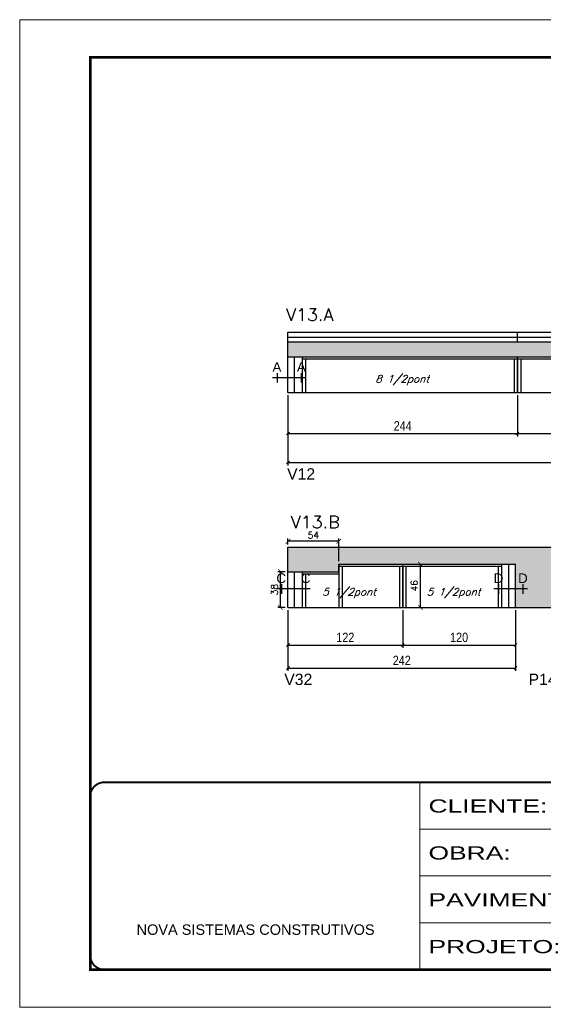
# Model space of a CAD drawing. Extents: x -10448 to -1189, y -11772 to 17235.
# Drawn here: x -8850 to -8291, y 10051 to 11101 of the extents above; entities that cross this region are included whole.
import ezdxf
from ezdxf.enums import TextEntityAlignment as Align

# ---------------------------------------------------------------- set-up
doc = ezdxf.new("R2010")
doc.units = 0
doc.linetypes.add('CONTINUO', pattern=[0])
doc.linetypes.add('DASHED', pattern=[0.75, 0.5, -0.25])
for name, color, linetype in [('5', 5, 'Continuous'), ('COTA', 241, 'Continuous'), ('detalhes', 4, 'Continuous'), ('Painéis', 200, 'Continuous'), ('SARR_2.2x10', 60, 'Continuous'), ('SARR_2.2x7', 40, 'Continuous'), ('SARR_3.5x7', 81, 'Continuous'), ('texto', 7, 'Continuous')]:
    doc.layers.add(name, color=color, linetype=linetype)
for name, color, linetype, lineweight in [('Folhas', 255, 'Continuous', 9), ('SARRAFO DE PRESSAO', 251, 'DASHED', 9), ('Texto Seção', 7, 'Continuous', 15)]:
    doc.layers.add(name, color=color, linetype=linetype, lineweight=lineweight)
doc.styles.add('ARIAL', font='arial.ttf')
doc.styles.add('COTA TECNICA', font='techl___.ttf', dxfattribs={"height": 10})
doc.styles.add('REGUA-120', font='ROMANS.shx', dxfattribs={"height": 15})
doc.styles.add('Romans', font='romans.shx')
doc.styles.get("Standard").update_dxf_attribs({"font": 'arial.ttf'})
doc.styles.add('Tecnologia', font='')
doc.styles.get('Tecnologia').set_extended_font_data('Forgotten Futurist')
doc.dimstyles.new('Cota Paínel', dxfattribs={"dimtxt": 7, "dimasz": 5, "dimexe": 3, "dimexo": 3, "dimgap": 3, "dimtad": 1, "dimdec": 1, "dimzin": 12, "dimdsep": 46, "dimtxsty": 'Romans', "dimblk": 'ARCHTICK', "dimcen": 0, "dimclrd": 4, "dimclre": 4, "dimclrt": 1, "dimadec": 1, "dimazin": 3, "dimtfac": 1, "dimtdec": 1, "dimtmove": 0, "dimatfit": 3, "dimldrblk": 'OBLIQUE', "dimfxl": 1, "dimtolj": 1, "dimtzin": 12, "dimarcsym": 0})
doc.dimstyles.new('PAINEL', dxfattribs={"dimtxt": 10, "dimasz": 3, "dimexe": 3, "dimexo": 3, "dimgap": 3, "dimtad": 1, "dimdec": 1, "dimzin": 12, "dimdsep": 46, "dimtxsty": 'COTA TECNICA', "dimblk1": 'OBLIQUE', "dimblk2": 'OBLIQUE', "dimsah": 1, "dimcen": 0.9, "dimclrd": 4, "dimclre": 4, "dimclrt": 240, "dimadec": 1, "dimazin": 3, "dimtfac": 1, "dimtdec": 1, "dimtmove": 0, "dimatfit": 3, "dimfxl": 1, "dimtolj": 1, "dimtzin": 12, "dimarcsym": 0})

# ---------------------------------------------------------------- blocks, each defined once
blk = doc.blocks.new('9999999999')
at = {"color": 30, "linetype": 'CONTINUO'}
for p, q in [((98564.6, 34230.2), (98564.6, 34429.4)), ((98564.6, 34379.6), (99584, 34379.6)), ((98564.6, 34329.8), (99488, 34329.8)), ((98564.6, 34280), (99488, 34280))]:
    blk.add_line(p, q, dxfattribs=at)
at = {"color": 30, "linetype": 'CONTINUO', "const_width": 2}
blk.add_lwpolyline([(99584, 34230.2), (99584, 34414.4, 0.414214), (99569, 34429.4), (98229, 34429.4, 0.414214), (98214, 34414.4), (98214, 34245.2, 0.414214), (98229, 34230.2), (99584, 34230.2)], format="xyb", dxfattribs=at)
at = {"layer": 'Folhas'}
blk.add_lwpolyline([(98139, 34190.2), (99624, 34190.2), (99624, 35240.2), (98139, 35240.2)], close=True, dxfattribs=at)
at = {"layer": 'Folhas', "color": 30, "const_width": 3}
blk.add_lwpolyline([(98214, 34230.2), (99584, 34230.2), (99584, 35200.2), (98214, 35200.2)], close=True, dxfattribs=at)
at = {"color": 7, "linetype": 'Continuous', "ltscale": 5, "style": 'ARIAL'}
blk.add_text('NOVA SISTEMAS CONSTRUTIVOS', height=11.059, dxfattribs=at).set_placement((98263.2, 34267.2))
at = {"layer": 'Folhas', "color": 7, "style": 'Tecnologia', "width": 1.5}
for s, p in [('CLIENTE:', (98573.7, 34397.2)), ('OBRA:', (98573.7, 34347.3)), ('PAVIMENTO:', (98573.7, 34297.5)), ('PROJETO:', (98573.7, 34247.7))]:
    blk.add_text(s, height=14, dxfattribs=at).set_placement(p)
blk = doc.blocks.new('_Oblique')
at = {"color": 0, "linetype": 'ByBlock', "lineweight": -2}
blk.add_line((-0.5, -0.5), (0.5, 0.5), dxfattribs=at)
blk = doc.blocks.new('*D518')
at = {"layer": 'COTA', "color": 4, "linetype": 'ByBlock', "lineweight": -2, "transparency": 16777216}
for p, q in [((-8564.5, 10702), (-8564.5, 10658.4)), ((-8320.5, 10702), (-8320.5, 10658.4)), ((-8564.5, 10661.4), (-8320.5, 10661.4))]:
    blk.add_line(p, q, dxfattribs=at)
at = {"layer": 'Defpoints', "color": 0, "linetype": 'ByBlock', "transparency": 16777216}
for p in [(-8564.5, 10705), (-8320.5, 10705), (-8320.5, 10661.4)]:
    blk.add_point(p, dxfattribs=at)
at = {"layer": 'COTA', "color": 4, "linetype": 'ByBlock', "lineweight": -2, "transparency": 16777216, "xscale": 3, "yscale": 3, "zscale": 3, "rotation": 180}
blk.add_blockref('_Oblique', (-8564.5, 10661.4), dxfattribs=at)
at = {"layer": 'COTA', "color": 4, "linetype": 'ByBlock', "lineweight": -2, "transparency": 16777216, "xscale": 3, "yscale": 3, "zscale": 3}
blk.add_blockref('_Oblique', (-8320.5, 10661.4), dxfattribs=at)
at = {"layer": 'COTA', "color": 240, "linetype": 'ByBlock', "transparency": 16777216, "insert": (-8442.5, 10669.5), "char_height": 10, "attachment_point": 5, "style": 'COTA TECNICA'}
blk.add_mtext('\\A1;244', dxfattribs=at)
blk = doc.blocks.new('*D519')
at = {"layer": 'COTA', "color": 4, "linetype": 'ByBlock', "lineweight": -2, "transparency": 16777216}
for p, q in [((-8320.5, 10702), (-8320.5, 10658.4)), ((-8076.5, 10702), (-8076.5, 10658.4)), ((-8320.5, 10661.4), (-8076.5, 10661.4))]:
    blk.add_line(p, q, dxfattribs=at)
at = {"layer": 'Defpoints', "color": 0, "linetype": 'ByBlock', "transparency": 16777216}
for p in [(-8320.5, 10705), (-8076.5, 10705), (-8076.5, 10661.4)]:
    blk.add_point(p, dxfattribs=at)
at = {"layer": 'COTA', "color": 4, "linetype": 'ByBlock', "lineweight": -2, "transparency": 16777216, "xscale": 3, "yscale": 3, "zscale": 3, "rotation": 180}
blk.add_blockref('_Oblique', (-8320.5, 10661.4), dxfattribs=at)
at = {"layer": 'COTA', "color": 4, "linetype": 'ByBlock', "lineweight": -2, "transparency": 16777216, "xscale": 3, "yscale": 3, "zscale": 3}
blk.add_blockref('_Oblique', (-8076.5, 10661.4), dxfattribs=at)
at = {"layer": 'COTA', "color": 240, "linetype": 'ByBlock', "transparency": 16777216, "insert": (-8198.5, 10669.5), "char_height": 10, "attachment_point": 5, "style": 'COTA TECNICA'}
blk.add_mtext('\\A1;244', dxfattribs=at)
blk = doc.blocks.new('*D520')
at = {"layer": 'COTA', "color": 4, "linetype": 'ByBlock', "lineweight": -2, "transparency": 16777216}
for p, q in [((-8564.5, 10702), (-8564.5, 10627.5)), ((-7734.5, 10702), (-7734.5, 10627.5)), ((-8564.5, 10630.5), (-7734.5, 10630.5))]:
    blk.add_line(p, q, dxfattribs=at)
at = {"layer": 'Defpoints', "color": 0, "linetype": 'ByBlock', "transparency": 16777216}
for p in [(-8564.5, 10705), (-7734.5, 10705), (-7734.5, 10630.5)]:
    blk.add_point(p, dxfattribs=at)
at = {"layer": 'COTA', "color": 4, "linetype": 'ByBlock', "lineweight": -2, "transparency": 16777216, "xscale": 3, "yscale": 3, "zscale": 3, "rotation": 180}
blk.add_blockref('_Oblique', (-8564.5, 10630.5), dxfattribs=at)
at = {"layer": 'COTA', "color": 4, "linetype": 'ByBlock', "lineweight": -2, "transparency": 16777216, "xscale": 3, "yscale": 3, "zscale": 3}
blk.add_blockref('_Oblique', (-7734.5, 10630.5), dxfattribs=at)
at = {"layer": 'COTA', "color": 240, "linetype": 'ByBlock', "transparency": 16777216, "insert": (-8149.5, 10638.7), "char_height": 10, "attachment_point": 5, "style": 'COTA TECNICA'}
blk.add_mtext('\\A1;830', dxfattribs=at)
blk = doc.blocks.new('*D529')
at = {"layer": 'COTA', "color": 4, "linetype": 'ByBlock', "lineweight": -2, "transparency": 16777216}
for p, q in [((-8564.5, 10473.5), (-8564.5, 10433.5)), ((-8442.5, 10473.5), (-8442.5, 10433.5)), ((-8564.5, 10436.5), (-8442.5, 10436.5))]:
    blk.add_line(p, q, dxfattribs=at)
at = {"layer": 'Defpoints', "color": 0, "linetype": 'ByBlock', "transparency": 16777216}
for p in [(-8564.5, 10476.5), (-8442.5, 10476.5), (-8442.5, 10436.5)]:
    blk.add_point(p, dxfattribs=at)
at = {"layer": 'COTA', "color": 4, "linetype": 'ByBlock', "lineweight": -2, "transparency": 16777216, "xscale": 3, "yscale": 3, "zscale": 3, "rotation": 180}
blk.add_blockref('_Oblique', (-8564.5, 10436.5), dxfattribs=at)
at = {"layer": 'COTA', "color": 4, "linetype": 'ByBlock', "lineweight": -2, "transparency": 16777216, "xscale": 3, "yscale": 3, "zscale": 3}
blk.add_blockref('_Oblique', (-8442.5, 10436.5), dxfattribs=at)
at = {"layer": 'COTA', "color": 240, "linetype": 'ByBlock', "transparency": 16777216, "insert": (-8503.5, 10444.6), "char_height": 10, "attachment_point": 5, "style": 'COTA TECNICA'}
blk.add_mtext('\\A1;122', dxfattribs=at)
blk = doc.blocks.new('*D530')
at = {"layer": 'COTA', "color": 4, "linetype": 'ByBlock', "lineweight": -2, "transparency": 16777216}
for p, q in [((-8442.5, 10473.5), (-8442.5, 10433.5)), ((-8322.5, 10473.5), (-8322.5, 10433.5)), ((-8442.5, 10436.5), (-8322.5, 10436.5))]:
    blk.add_line(p, q, dxfattribs=at)
at = {"layer": 'Defpoints', "color": 0, "linetype": 'ByBlock', "transparency": 16777216}
for p in [(-8442.5, 10476.5), (-8322.5, 10476.5), (-8322.5, 10436.5)]:
    blk.add_point(p, dxfattribs=at)
at = {"layer": 'COTA', "color": 4, "linetype": 'ByBlock', "lineweight": -2, "transparency": 16777216, "xscale": 3, "yscale": 3, "zscale": 3, "rotation": 180}
blk.add_blockref('_Oblique', (-8442.5, 10436.5), dxfattribs=at)
at = {"layer": 'COTA', "color": 4, "linetype": 'ByBlock', "lineweight": -2, "transparency": 16777216, "xscale": 3, "yscale": 3, "zscale": 3}
blk.add_blockref('_Oblique', (-8322.5, 10436.5), dxfattribs=at)
at = {"layer": 'COTA', "color": 240, "linetype": 'ByBlock', "transparency": 16777216, "insert": (-8382.5, 10444.6), "char_height": 10, "attachment_point": 5, "style": 'COTA TECNICA'}
blk.add_mtext('\\A1;120', dxfattribs=at)
blk = doc.blocks.new('*D531')
at = {"layer": 'COTA', "color": 4, "linetype": 'ByBlock', "lineweight": -2, "transparency": 16777216}
for p, q in [((-8564.5, 10473.5), (-8564.5, 10409)), ((-8322.5, 10473.5), (-8322.5, 10409)), ((-8564.5, 10412), (-8322.5, 10412))]:
    blk.add_line(p, q, dxfattribs=at)
at = {"layer": 'Defpoints', "color": 0, "linetype": 'ByBlock', "transparency": 16777216}
for p in [(-8564.5, 10476.5), (-8322.5, 10476.5), (-8322.5, 10412)]:
    blk.add_point(p, dxfattribs=at)
at = {"layer": 'COTA', "color": 4, "linetype": 'ByBlock', "lineweight": -2, "transparency": 16777216, "xscale": 3, "yscale": 3, "zscale": 3, "rotation": 180}
blk.add_blockref('_Oblique', (-8564.5, 10412), dxfattribs=at)
at = {"layer": 'COTA', "color": 4, "linetype": 'ByBlock', "lineweight": -2, "transparency": 16777216, "xscale": 3, "yscale": 3, "zscale": 3}
blk.add_blockref('_Oblique', (-8322.5, 10412), dxfattribs=at)
at = {"layer": 'COTA', "color": 240, "linetype": 'ByBlock', "transparency": 16777216, "insert": (-8443.5, 10420.1), "char_height": 10, "attachment_point": 5, "style": 'COTA TECNICA'}
blk.add_mtext('\\A1;242', dxfattribs=at)
blk = doc.blocks.new('_ArchTick')
at = {"color": 0, "linetype": 'ByBlock', "const_width": 0.15}
blk.add_lwpolyline([(-0.5, -0.5), (0.5, 0.5)], dxfattribs=at)
blk = doc.blocks.new('*D1197')
at = {"layer": 'COTA', "color": 4, "lineweight": -2, "transparency": 16777216}
for p, q in [((-8567.5, 10514.5), (-8575.4, 10514.5)), ((-8572.4, 10476.5), (-8572.4, 10514.5)), ((-8567.5, 10476.5), (-8575.4, 10476.5))]:
    blk.add_line(p, q, dxfattribs=at)
at = {"layer": 'Defpoints', "color": 0, "transparency": 16777216}
for p in [(-8572.4, 10514.5), (-8564.5, 10514.5), (-8564.5, 10476.5)]:
    blk.add_point(p, dxfattribs=at)
at = {"layer": 'COTA', "color": 4, "lineweight": -2, "transparency": 16777216, "xscale": 5, "yscale": 5, "zscale": 5}
for p, rotation in [((-8572.4, 10514.5), 90), ((-8572.4, 10476.5), 270)]:
    blk.add_blockref('_ArchTick', p, dxfattribs=dict(at, rotation=rotation))
at = {"layer": 'COTA', "color": 1, "transparency": 16777216, "insert": (-8578.9, 10495.5), "char_height": 7, "attachment_point": 5, "rotation": 90, "style": 'Romans'}
blk.add_mtext('\\A1;38', dxfattribs=at)
blk = doc.blocks.new('*D1198')
at = {"layer": 'COTA', "color": 4, "lineweight": -2, "transparency": 16777216}
for p, q in [((-8439.5, 10522.5), (-8420.7, 10522.5)), ((-8423.7, 10476.5), (-8423.7, 10522.5)), ((-8439.5, 10476.5), (-8420.7, 10476.5))]:
    blk.add_line(p, q, dxfattribs=at)
at = {"layer": 'Defpoints', "color": 0, "transparency": 16777216}
for p in [(-8442.5, 10522.5), (-8423.7, 10522.5), (-8442.5, 10476.5)]:
    blk.add_point(p, dxfattribs=at)
at = {"layer": 'COTA', "color": 4, "lineweight": -2, "transparency": 16777216, "xscale": 5, "yscale": 5, "zscale": 5}
for p, rotation in [((-8423.7, 10522.5), 90), ((-8423.7, 10476.5), 270)]:
    blk.add_blockref('_ArchTick', p, dxfattribs=dict(at, rotation=rotation))
at = {"layer": 'COTA', "color": 1, "transparency": 16777216, "insert": (-8430.2, 10499.5), "char_height": 7, "attachment_point": 5, "rotation": 90, "style": 'Romans'}
blk.add_mtext('\\A1;46', dxfattribs=at)
blk = doc.blocks.new('*D1199')
at = {"layer": 'COTA', "color": 4, "lineweight": -2, "transparency": 16777216}
for p, q in [((-8564.5, 10543.5), (-8564.5, 10549.8)), ((-8510.5, 10546.8), (-8564.5, 10546.8)), ((-8510.5, 10525.5), (-8510.5, 10549.8))]:
    blk.add_line(p, q, dxfattribs=at)
at = {"layer": 'Defpoints', "color": 0, "transparency": 16777216}
for p in [(-8564.5, 10546.8), (-8564.5, 10540.5), (-8510.5, 10522.5)]:
    blk.add_point(p, dxfattribs=at)
at = {"layer": 'COTA', "color": 4, "lineweight": -2, "transparency": 16777216, "xscale": 5, "yscale": 5, "zscale": 5, "rotation": 180}
blk.add_blockref('_ArchTick', (-8564.5, 10546.8), dxfattribs=at)
at = {"layer": 'COTA', "color": 4, "lineweight": -2, "transparency": 16777216, "xscale": 5, "yscale": 5, "zscale": 5}
blk.add_blockref('_ArchTick', (-8510.5, 10546.8), dxfattribs=at)
at = {"layer": 'COTA', "color": 1, "transparency": 16777216, "insert": (-8537.5, 10553.3), "char_height": 7, "attachment_point": 5, "style": 'Romans'}
blk.add_mtext('\\A1;54', dxfattribs=at)

msp = doc.modelspace()

# ---------------------------------------------------------------- hatches: boundary and pattern name
at = {"layer": 'COTA', "linetype": 'ByBlock'}
h = msp.add_hatch(dxfattribs=at)
h.set_pattern_fill('AR-CONC', color=256, scale=0.03)
h.paths.add_polyline_path([(-7734.52, 10735.02), (-7734.52, 10769.02), (-7788.52, 10769.02), (-7788.52, 10759.02), (-8564.52, 10759.02), (-8564.52, 10743.02), (-7788.52, 10743.02), (-7788.52, 10735.02)])
h = msp.add_hatch(dxfattribs=at)
h.set_pattern_fill('AR-CONC', color=256, scale=0.03)
h.paths.add_polyline_path([(-8564.52, 10540.5), (-8564.52, 10514.5), (-8510.52, 10514.5), (-8510.52, 10522.5), (-8322.52, 10522.5), (-8322.52, 10476.5), (-8269.23, 10476.5), (-8269.23, 10522.5), (-7668.23, 10522.5), (-7668.23, 10540.5)])

# ---------------------------------------------------------------- linework, layer by layer
for p, q in [((-8564.52, 10743.02), (-8564.52, 10759.02)), ((-8564.52, 10514.5), (-8564.52, 10540.5)), ((-8564.52, 10540.5), (-7668.23, 10540.5)), ((-8322.52, 10476.5), (-8269.23, 10476.5))]:
    msp.add_line(p, q, dxfattribs=at)
at = {"layer": 'detalhes'}
for p, q in [((-8545.45, 10720.71), (-8581.05, 10720.71)), ((-8576.05, 10725.71), (-8576.05, 10715.71)), ((-8550.45, 10725.71), (-8550.45, 10715.71)), ((-8571.48, 10501.09), (-8571.48, 10491.09)), ((-8545.88, 10501.09), (-8545.88, 10491.09)), ((-8340.42, 10501.09), (-8340.42, 10491.09)), ((-8314.82, 10501.09), (-8314.82, 10491.09)), ((-8540.88, 10496.09), (-8576.48, 10496.09)), ((-8309.82, 10496.09), (-8345.42, 10496.09))]:
    msp.add_line(p, q, dxfattribs=at)
at = {"layer": 'Painéis', "linetype": 'ByBlock'}
for p, q in [((-8564.52, 10769.02), (-7788.52, 10769.02)), ((-8564.52, 10759.02), (-8564.52, 10769.02)), ((-8320.52, 10759.02), (-8320.52, 10769.02)), ((-8564.52, 10759.02), (-7788.52, 10759.02)), ((-8564.52, 10743.02), (-7788.52, 10743.02)), ((-8564.52, 10705.02), (-8564.52, 10743.02)), ((-8320.52, 10705.02), (-8320.52, 10743.02)), ((-8564.52, 10705.02), (-7734.52, 10705.02)), ((-8510.52, 10522.5), (-8322.52, 10522.5)), ((-8510.52, 10514.5), (-8510.52, 10522.5)), ((-8442.52, 10476.5), (-8442.52, 10522.5)), ((-8322.52, 10476.5), (-8322.52, 10522.5)), ((-8564.52, 10476.5), (-8564.52, 10514.5)), ((-8564.52, 10514.5), (-8510.52, 10514.5)), ((-8564.52, 10476.5), (-8322.52, 10476.5))]:
    msp.add_line(p, q, dxfattribs=at)
at = {"layer": 'SARR_2.2x10', "linetype": 'ByBlock'}
for p, q in [((-8564.52, 10764.02), (-8320.52, 10764.02)), ((-8320.52, 10764.02), (-8076.52, 10764.02))]:
    msp.add_line(p, q, dxfattribs=at)
at = {"layer": 'SARR_2.2x7', "linetype": 'Continuous'}
for p, q in [((-8557.52, 10705.02), (-8557.52, 10743.02)), ((-8549.52, 10740.82), (-8320.52, 10740.82)), ((-8320.52, 10740.82), (-8076.52, 10740.82)), ((-8329.52, 10476.5), (-8329.52, 10522.5)), ((-8557.52, 10476.5), (-8557.52, 10514.5)), ((-8549.52, 10512.3), (-8510.52, 10512.3)), ((-8510.52, 10520.3), (-8442.52, 10520.3)), ((-8442.52, 10520.3), (-8337.52, 10520.3))]:
    msp.add_line(p, q, dxfattribs=at)
at = {"layer": 'SARR_3.5x7'}
for p, q in [((-8549.52, 10743.02), (-8549.52, 10705.02)), ((-8546.02, 10740.82), (-8546.02, 10705.02)), ((-8324.02, 10740.82), (-8324.02, 10705.02)), ((-8320.52, 10740.82), (-8320.52, 10705.02)), ((-8317.02, 10740.82), (-8317.02, 10705.02)), ((-8549.52, 10705.02), (-8546.02, 10705.02)), ((-8324.02, 10705.02), (-8320.52, 10705.02)), ((-8320.52, 10705.02), (-8317.02, 10705.02)), ((-8510.52, 10522.5), (-8510.52, 10476.5)), ((-8337.52, 10522.5), (-8337.52, 10476.5)), ((-8549.52, 10514.5), (-8549.52, 10476.5)), ((-8546.02, 10512.3), (-8546.02, 10476.5)), ((-8507.02, 10520.3), (-8507.02, 10476.5)), ((-8446.02, 10520.3), (-8446.02, 10476.5)), ((-8442.52, 10520.3), (-8442.52, 10476.5)), ((-8439.02, 10520.3), (-8439.02, 10476.5)), ((-8341.02, 10520.3), (-8341.02, 10476.5)), ((-8549.52, 10476.5), (-8546.02, 10476.5)), ((-8446.02, 10476.5), (-8442.52, 10476.5)), ((-8442.52, 10476.5), (-8439.02, 10476.5)), ((-8341.02, 10476.5), (-8337.52, 10476.5))]:
    msp.add_line(p, q, dxfattribs=at)

# ---------------------------------------------------------------- block references
at = {"layer": 'SARRAFO DE PRESSAO', "color": 6, "linetype": 'ByBlock'}
msp.add_blockref('9999999999', (-106988.76, -24138.85), dxfattribs=at)

# ---------------------------------------------------------------- texts
at = {"layer": '5', "linetype": 'Continuous'}
for s, p in [('V12', (-8565.44, 10612.44)), ('V32', (-8568.44, 10393.99)), ('P14', (-8308.61, 10393.99))]:
    msp.add_text(s, height=12, rotation=0.00004, dxfattribs=at).set_placement(p)
at = {"layer": 'detalhes', "color": 0, "linetype": 'Continuous', "style": 'ARIAL'}
for s, p in [('A', (-8576.25, 10732.12)), ('A', (-8550.26, 10732.12)), ('C', (-8571.67, 10507.5)), ('C', (-8545.68, 10507.5)), ('D', (-8340.62, 10507.5)), ('D', (-8314.63, 10507.5))]:
    msp.add_text(s, height=10.22, dxfattribs=at).set_placement(p, align=Align.MIDDLE_CENTER)
at = {"layer": 'texto', "color": 2, "char_height": 8, "attachment_point": 5, "style": 'Romans'}
for s, insert in [('{\\Q19;\\C256;8 1/2pont}', (-8443.02, 10718.25)), ('{\\Q19;\\C256;5 1/2pont}', (-8499.52, 10491.72)), ('{\\Q19;\\C256;5 1/2pont}', (-8388.36, 10491.72))]:
    msp.add_mtext(s, dxfattribs=dict(at, insert=insert))
at = {"layer": 'Texto Seção', "style": 'REGUA-120', "width": 1.05}
for s, p in [('V13.A', (-8566.52, 10781.21)), ('V13.B', (-8561.52, 10560.71))]:
    msp.add_text(s, height=13, dxfattribs=at).set_placement(p)

# ---------------------------------------------------------------- dimensions: what is measured, and where the dimension line sits
at = {"layer": 'COTA', "linetype": 'ByBlock'}
for base, p1, p2, picture, middle in [((-8320.52, 10661.44), (-8564.52, 10705.02), (-8320.52, 10705.02), '*D518', (-8442.52, 10669.52)), ((-7734.52, 10630.45), (-8564.52, 10705.02), (-7734.52, 10705.02), '*D520', (-8149.52, 10638.69)), ((-8442.52, 10436.54), (-8564.52, 10476.5), (-8442.52, 10476.5), '*D529', (-8503.52, 10444.6)), ((-8322.52, 10412), (-8564.52, 10476.5), (-8322.52, 10476.5), '*D531', (-8443.52, 10420.07))]:
    dim = msp.add_linear_dim(base=base, p1=p1, p2=p2, dimstyle='PAINEL', dxfattribs=at)
    dim.commit()
    dim.dimension.update_dxf_attribs({"geometry": picture, "text_midpoint": middle})
for base, p1, p2, picture, middle in [((-8076.52, 10661.44), (-8320.52, 10705.02), (-8076.52, 10705.02), '*D519', (-8198.52, 10669.52)), ((-8322.52, 10436.54), (-8442.52, 10476.5), (-8322.52, 10476.5), '*D530', (-8382.52, 10444.65))]:
    dim = msp.add_linear_dim(base=base, p1=p1, p2=p2, dimstyle='PAINEL', override={"dimtmove": 1}, dxfattribs=at)
    dim.commit()
    dim.dimension.update_dxf_attribs({"geometry": picture, "text_midpoint": middle})
at = {"layer": 'COTA'}
dim = msp.add_linear_dim(base=(-8564.52, 10546.84), p1=(-8510.52, 10522.5), p2=(-8564.52, 10540.5), dimstyle='Cota Paínel', dxfattribs=at)
dim.commit()
dim.dimension.update_dxf_attribs({"geometry": '*D1199', "text_midpoint": (-8537.52, 10553.34)})
for base, p1, p2, picture, middle in [((-8423.66, 10522.5), (-8442.52, 10476.5), (-8442.52, 10522.5), '*D1198', (-8430.16, 10499.5)), ((-8572.36, 10514.5), (-8564.52, 10476.5), (-8564.52, 10514.5), '*D1197', (-8578.86, 10495.5))]:
    dim = msp.add_linear_dim(base=base, p1=p1, p2=p2, angle=90, dimstyle='Cota Paínel', dxfattribs=at)
    dim.commit()
    dim.dimension.update_dxf_attribs({"geometry": picture, "text_midpoint": middle})

doc.saveas('drawing.dxf')
